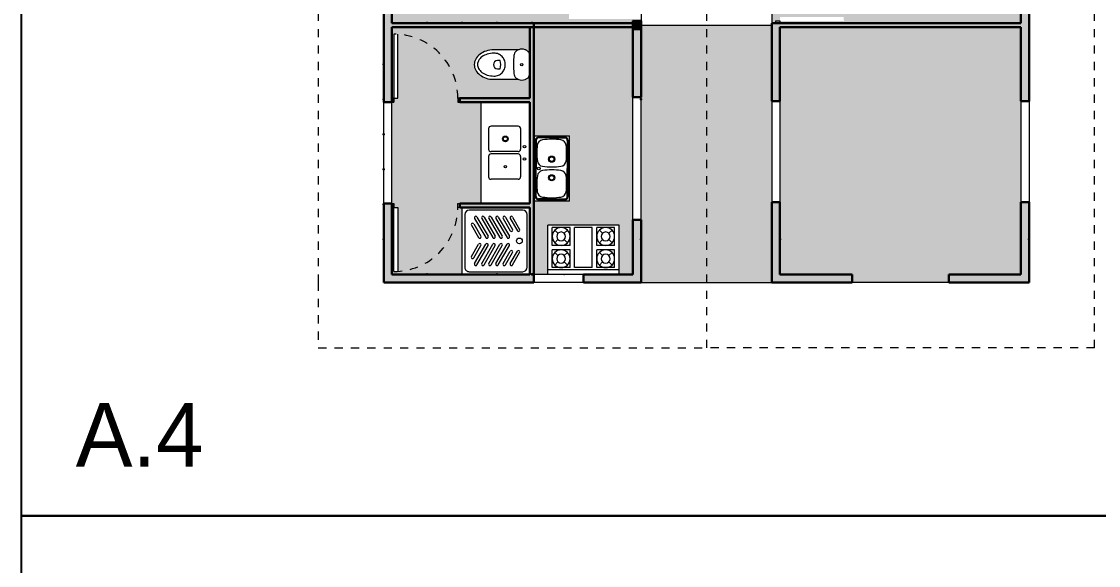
# Model space of a CAD drawing. Header units: millimetres. Extents: x 0 to 77.1, y -22.3 to 58.9.
# Drawn here: x 0.04 to 13.22, y 0.36 to 7.02 of the extents above; entities that cross this region are included whole.
import ezdxf

# ---------------------------------------------------------------- set-up
doc = ezdxf.new("R2010")
doc.units = ezdxf.units.MM
doc.linetypes.add('DASHDOT', pattern=[1, 0.5, -0.25, 0, -0.25])
doc.linetypes.add('HIDDEN4', pattern=[2.34375, 1.5625, -0.78125])
doc.layers.add('0 1 Sombreado', color=7, linetype='Continuous', lineweight=5, true_color=0xd6d6d6)
for name, color, linetype, lineweight in [('0.1normal', 7, 'Continuous', 15), ('01 Moviliario', 251, 'Continuous', 15), ('01gorda', 7, 'Continuous', 30), ('01gris', 252, 'Continuous', 9)]:
    doc.layers.add(name, color=color, linetype=linetype, lineweight=lineweight)

# ---------------------------------------------------------------- blocks, each defined once
blk = doc.blocks.new('SAPLS515')
for p, q in [((-0.6284165664436401, 0.6206212858250666), (-0.411910215497528, 0.4956212858250666)), ((-0.5654742801030395, 0.6296405237115437), (-0.4269102154975286, 0.5496405237115312)), ((-0.5504742801030389, 0.6556212858250774), (-0.411910215497528, 0.5756212858250649)), ((-0.1995257198969611, 0.6556212858250774), (-0.338089784502472, 0.5756212858250649)), ((-0.1215834335563599, 0.6206212858250666), (-0.338089784502472, 0.4956212858250666)), ((-0.1845257198969605, 0.6296405237115437), (-0.3230897845024714, 0.5496405237115312)), ((-0.6434165664436406, 0.5946405237115471), (-0.4269102154975286, 0.4696405237115329)), ((-0.6434165664436406, 0.5146405237115346), (-0.4269102154975286, 0.3896405237115346)), ((-0.6284165664436401, 0.5406212858250683), (-0.411910215497528, 0.4156212858250683)), ((-0.1215834335563599, 0.5406212858250683), (-0.338089784502472, 0.4156212858250683)), ((-0.1065834335563594, 0.5946405237115329), (-0.3230897845024714, 0.4696405237115329)), ((-0.1065834335563594, 0.5146405237115346), (-0.3230897845024714, 0.3896405237115346)), ((-0.6434165664436406, 0.4346405237115363), (-0.4269102154975286, 0.3096405237115363)), ((-0.6284165664436401, 0.46062128582507), (-0.411910215497528, 0.33562128582507)), ((-0.6284165664436401, 0.3806212858250717), (-0.411910215497528, 0.2556212858250717)), ((-0.1215834335563599, 0.46062128582507), (-0.338089784502472, 0.33562128582507)), ((-0.1215834335563599, 0.3806212858250717), (-0.338089784502472, 0.2556212858250717)), ((-0.1065834335563594, 0.4346405237115363), (-0.3230897845024714, 0.3096405237115363)), ((-0.6434165664436406, 0.354640523711538), (-0.4269102154975286, 0.229640523711538)), ((-0.6434165664436406, 0.2746405237115397), (-0.5048525018381298, 0.1946405237115414)), ((-0.6284165664436401, 0.3006212858250734), (-0.4898525018381292, 0.2206212858250751)), ((-0.1065834335563594, 0.354640523711538), (-0.3230897845024714, 0.229640523711538)), ((-0.1215834335563599, 0.3006212858250734), (-0.2601474981618708, 0.2206212858250751)), ((-0.1065834335563594, 0.2746405237115397), (-0.2451474981618702, 0.1946405237115414)), ((-0.6434165664436406, 0.1946405237115414), (-0.5048525018381298, 0.1146405237115289)), ((-0.6284165664436401, 0.2206212858250751), (-0.4898525018381292, 0.1406212858250626)), ((-0.1215834335563599, 0.2206212858250751), (-0.2601474981618708, 0.1406212858250626)), ((-0.1065834335563594, 0.1946405237115414), (-0.2451474981618702, 0.1146405237115289))]:
    blk.add_line(p, q)
blk.add_lwpolyline([(0, 0.759999999999998), (0, 0), (-0.75, 0), (-0.75, 0.759999999999998), (0, 0.759999999999998)], close=True)
blk.add_lwpolyline([(-0.03000000000000114, 0.6799999999999997, 0.414213562373095), (-0.0799999999999983, 0.7299999999999969), (-0.6700000000000017, 0.7299999999999969, 0.4142135623730951), (-0.7199999999999989, 0.6799999999999997), (-0.7199999999999989, 0.0799999999999983, 0.4142135623730951), (-0.6700000000000017, 0.03000000000000824), (-0.0799999999999983, 0.03000000000000114, 0.4142135623730951), (-0.03000000000000114, 0.0799999999999983)], format="xyb", close=True)
blk.add_circle((-0.375, 0.1175892261226608), 0.0325)
for centre, start, end in [((-0.6359165664436404, 0.6076309047682997), 60.00000000000074, 240.0000000000071), ((-0.5579742801030463, 0.6426309047682963), 60.00000000000074, 240.0000000000071), ((-0.1920257198969608, 0.6426309047682963), 299.999999999993, 119.9999999999992), ((-0.1140834335563596, 0.6076309047682855), 299.999999999993, 119.9999999999992), ((-0.6359165664436404, 0.5276309047683014), 60.00000000000074, 240.0000000000071), ((-0.4194102154975283, 0.562630904768298), 239.9999999999964, 60.00000000000272), ((-0.4194102154975283, 0.4826309047683139), 239.9999999999964, 60.00000000000272), ((-0.3305897845024717, 0.562630904768298), 119.9999999999973, 300.0000000000036), ((-0.3305897845024717, 0.4826309047683139), 119.9999999999973, 300.0000000000036), ((-0.1140834335563596, 0.5276309047683014), 299.999999999993, 119.9999999999992), ((-0.6359165664436404, 0.4476309047682889), 60.00000000000074, 240.0000000000071), ((-0.6359165664436404, 0.3676309047683048), 60.00000000000074, 240.0000000000071), ((-0.4194102154975283, 0.4026309047683014), 239.9999999999964, 60.00000000000272), ((-0.3305897845024717, 0.4026309047683014), 119.9999999999973, 300.0000000000036), ((-0.1140834335563596, 0.4476309047682889), 299.999999999993, 119.9999999999992), ((-0.1140834335563596, 0.3676309047683048), 299.999999999993, 119.9999999999992), ((-0.6359165664436404, 0.2876309047682923), 60.00000000000074, 240.0000000000071), ((-0.4194102154975283, 0.3226309047683031), 239.9999999999964, 60.00000000000272), ((-0.4194102154975283, 0.2426309047683048), 239.9999999999964, 60.00000000000272), ((-0.3305897845024717, 0.3226309047683031), 119.9999999999973, 300.0000000000036), ((-0.3305897845024717, 0.2426309047683048), 119.9999999999973, 300.0000000000036), ((-0.1140834335563596, 0.2876309047682923), 299.999999999993, 119.9999999999992), ((-0.6359165664436404, 0.207630904768294), 60.00000000000074, 240.0000000000071), ((-0.4973525018381295, 0.2076309047683083), 239.9999999999964, 60.00000000000272), ((-0.4973525018381295, 0.1276309047682957), 239.9999999999964, 60.00000000000272), ((-0.2526474981618705, 0.2076309047683083), 119.9999999999973, 300.0000000000036), ((-0.2526474981618705, 0.1276309047682957), 119.9999999999973, 300.0000000000036), ((-0.1140834335563596, 0.207630904768294), 299.999999999993, 119.9999999999992)]:
    blk.add_arc(centre, 0.01499999999999978, start, end)
blk = doc.blocks.new('ISS-I-23')
for points in [[(-0.1200903717662811, -0.1950019835801058, 0.03986475928560466), (0.1100002435429701, -0.195807784058168, 0.1196669859614985), (0.139155503037756, -0.1887285642455581, 0.1048893890900563), (0.1655676542406184, -0.1671323979874799, 0.08908116754166824), (0.1823732538903471, -0.136272583969081, 0.08041723508893087), (0.1885844293775421, -0.09790389202934335, 0.08041723508891935), (0.1823732538903471, -0.05953520008959146, 0.08908116754163947), (0.1655676542406184, -0.02867538607120679, 0.1048893890900199), (0.1391555030377702, -0.007079219813128645, 0.119666985962573), (0.1100002435429701, 5.186961971048731e-13), (-0.1100002435429701, -5.186961971048731e-13, 0.119666985962573), (-0.1391555030377702, -0.007079219813128645, 0.1048893890900199), (-0.1655676542406255, -0.02867538607120679, 0.08908116754163949), (-0.1823732538903542, -0.05953520008959146, 0.08041723508891936), (-0.1885844293775492, -0.09790389202934335, 0.08041723508893098), (-0.1823732538903542, -0.136272583969081, 0.08908116754166813), (-0.1655676542406255, -0.1671323979874799, 0.1048893890900562), (-0.1391555030377631, -0.1887285642455581, 0.1196669859614987), (-0.1100002435429701, -0.195807784058168)], [(-0.179999756457029, -0.1426680547172694), (-0.1799997564569011, -0.4365987860975835, 0.004350245730886547), (-0.1800472095995005, -0.442052759001534, 0.07607760955024775), (-0.1657004168144383, -0.5357975313710384, 0.08622036934467828), (-0.127312531509439, -0.6103068666765452, 0.1059393323683864), (-0.06616084894726981, -0.6630760740892825, 0.1258729460676544), (2.435429635738728e-07, -0.6800000000005113, 0.1258729460676478), (0.06616133603320407, -0.6630760740892825, 0.1059393323683717), (0.1273130185953733, -0.6103068666765452, 0.08622036934469744), (0.1657009039003654, -0.5357975313710384, 0.07607760955026639), (0.1800476966854347, -0.442052759001534, 0.004350245730886784), (0.1800002435426649, -0.4365987860975835), (0.1800002435429704, -0.1426680547172694)], [(0.1400062991976014, -0.4372947858992617, 0.1007296692801867), (0.1294028338947157, -0.3851955500185014, 0.09939050987373736), (0.09899947490389849, -0.3407259374681857, 0.0975534775044642), (0.05374135347477704, -0.311172470081452, 0.09629308167083568), (2.435433756886596e-07, -0.3007258107449431, 0.09629308167082595), (-0.05374086638811804, -0.311172470080983, 0.0975534775044477), (-0.09899898781749528, -0.3407259374673473, 0.09939050987376603), (-0.1294023468086891, -0.3851955500173929, 0.1007296692802359), (-0.1400058121120225, -0.437294785898068, 0.1007296692802456)], [(-0.1400058121118164, -0.437294785898068, 0.0043502457308832), (-0.1400472095995013, -0.442052759001534, 0.07607760955024861), (-0.1275312592303663, -0.5238344460949733, 0.08622036934467277), (-0.09541493899627085, -0.5861709268385269, 0.1059393323683895), (-0.0469537273226166, -0.6279892321268719, 0.1258729460676561), (2.435429635738728e-07, -0.6400000000005193, 0.1258729460676561)], [(2.435429635738728e-07, -0.6400000000005193, 0.1258729460676468), (0.04695421440855085, -0.6279892321268719, 0.1059393323683752), (0.0954154260822051, -0.5861709268385269, 0.08622036934469386), (0.1275317463162935, -0.5238344460949733, 0.0760776095502629), (0.1400476966854356, -0.4420527590018892, 0.004350245730889816), (0.1400062991976014, -0.4372947858992617, 0.004350245730889816)]]:
    blk.add_lwpolyline(points, format="xyb")
blk.add_lwpolyline([(0.05000024354300336, -0.3958530692318689), (0.05000024354300336, -0.3628111394145108, 0.1319313234233728), (-0.04999975645699806, -0.3628111394150082), (-0.04999975645699806, -0.3958530692318689, 0.9999999999999999)], format="xyb", close=True)
blk.add_circle((0.0001958287431449435, -0.1001621668343446), 0.01270132219046124)
blk = doc.blocks.new('bacha1')
for p, q in [((712.0488706024885, 1579.851341074137), (712.8488706024884, 1579.851341074137)), ((712.0488706024885, 1579.416341074137), (712.0488706024885, 1579.851341074137)), ((712.1058706024885, 1579.834341074137), (712.4488706024885, 1579.834341074137)), ((712.1058706024885, 1579.824341074137), (712.4488706024885, 1579.824341074137)), ((712.7918706024884, 1579.834341074137), (712.4488706024885, 1579.834341074137)), ((712.7918706024884, 1579.824341074137), (712.4488706024885, 1579.824341074137)), ((712.8488706024884, 1579.851341074137), (712.8488706024884, 1579.416341074137)), ((712.0658706024884, 1579.633841074137), (712.0658706024884, 1579.794341074137)), ((712.0758706024884, 1579.633841074137), (712.0758706024884, 1579.794341074137)), ((712.8218706024885, 1579.633841074137), (712.8218706024885, 1579.794341074137)), ((712.8318706024885, 1579.633841074137), (712.8318706024885, 1579.794341074137)), ((712.0658706024884, 1579.633841074137), (712.0658706024884, 1579.473341074137)), ((712.0758706024884, 1579.633841074137), (712.0758706024884, 1579.473341074137)), ((712.8218706024885, 1579.633841074137), (712.8218706024885, 1579.473341074137)), ((712.8318706024885, 1579.633841074137), (712.8318706024885, 1579.473341074137)), ((712.0488706024885, 1579.416341074137), (712.8488706024884, 1579.416341074137)), ((712.1058706024885, 1579.443341074137), (712.4488706024885, 1579.443341074137)), ((712.1058706024885, 1579.433341074137), (712.4488706024885, 1579.433341074137)), ((712.7918706024884, 1579.443341074137), (712.4488706024885, 1579.443341074137)), ((712.7918706024884, 1579.433341074137), (712.4488706024885, 1579.433341074137))]:
    blk.add_line(p, q)
for centre, radius in [((712.4488706024885, 1579.792118152666), 0.0175), ((712.3348706024884, 1579.633841074137), 0.03800000000000001), ((712.3348706024884, 1579.633841074137), 0.0275), ((712.5628706024885, 1579.633841074137), 0.03800000000000001), ((712.5628706024885, 1579.633841074137), 0.0275)]:
    blk.add_circle(centre, radius)
for centre, radius, start, end in [((712.1058706024885, 1579.794341074137), 0.04000000000000001, 89.99999999999999, 180), ((712.1058706024885, 1579.794341074137), 0.03, 89.99999999999999, 180), ((712.1736366113895, 1579.735938092321), 0.07500000000000001, 97.25425156922412, 171.3003465294463), ((712.2588706024885, 1579.066341074137), 0.75, 90, 97.25425156922417), ((712.2588706024885, 1579.066341074137), 0.75, 82.39639150423456, 90), ((712.3481858038828, 1579.735405940051), 0.07500000000000001, 8.653960021813774, 82.39639150423459), ((712.5495554010942, 1579.735405940051), 0.07500000000000001, 97.6036084957654, 171.3460399781862), ((712.6388706024884, 1579.066341074137), 0.75, 90, 97.60360849576544), ((712.6388706024884, 1579.066341074137), 0.75, 82.74574843077586, 90), ((712.7241045935874, 1579.735938092321), 0.07500000000000001, 8.699653470553704, 82.74574843077588), ((712.7918706024884, 1579.794341074137), 0.04000000000000001, 7.01958357432378e-15, 90.00000000000001), ((712.7918706024884, 1579.794341074137), 0.03, 7.01958357432378e-15, 90.00000000000001), ((712.8408706024885, 1579.633841074137), 0.75, 171.3003465294465, 188.6996534705546), ((711.6808706024884, 1579.633841074137), 0.75, 351.3460399781852, 8.653960021813786), ((713.2168706024885, 1579.633841074137), 0.75, 171.3460399781862, 188.6539600218148), ((712.0568706024884, 1579.633841074137), 0.75, 351.3003465294455, 8.699653470553528), ((712.1058706024885, 1579.473341074137), 0.04000000000000001, 180, 270.0000000000001), ((712.1058706024885, 1579.473341074137), 0.03, 180, 270.0000000000001), ((712.1736366113895, 1579.531744055953), 0.07500000000000001, 188.6996534705548, 262.7457484307764), ((712.2588706024885, 1580.201341074137), 0.75, 262.745748430776, 270.0000000000001), ((712.2588706024885, 1580.201341074137), 0.75, 270, 277.6036084957653), ((712.3481858038828, 1579.532276208223), 0.07500000000000001, 277.6036084957655, 351.3460399781852), ((712.5495554010942, 1579.532276208223), 0.07500000000000001, 188.6539600218148, 262.3963915042346), ((712.6388706024884, 1580.201341074137), 0.75, 262.3963915042347, 270.0000000000001), ((712.6388706024884, 1580.201341074137), 0.75, 270, 277.254251569224), ((712.7241045935874, 1579.531744055953), 0.07500000000000001, 277.2542515692236, 351.3003465294452), ((712.7918706024884, 1579.473341074137), 0.03, 270, 0), ((712.7918706024884, 1579.473341074137), 0.04000000000000001, 270, 0)]:
    blk.add_arc(centre, radius, start, end)
blk = doc.blocks.new('Muko02pl')
at = {"color": 0, "linetype": 'ByBlock'}
for p, q in [((0.4363636363636356, 0), (-0.4363636363636356, 0)), ((-0.4363636363636356, 0), (-0.4363636363636356, -0.6000000000016441)), ((0.4363636363636356, 0), (0.4363636363636374, -0.6000000000016441)), ((0.4363636363636356, -0.05454545454545512), (-0.4363636363636356, -0.05454545454545512)), ((-0.1636363636363631, -0.0818181818181829), (-0.3818181818181805, -0.0818181818181829)), ((-0.3818181818181805, -0.0818181818181829), (-0.3818181818181805, -0.3000000000008218)), ((-0.3498661943116055, -0.113770169324884), (-0.3112967335196277, -0.152339630117007)), ((-0.1955883511432965, -0.1137701693252366), (-0.2341578119354315, -0.1523396301175168)), ((-0.1636363636363649, -0.0818181818181829), (-0.1636363636363631, -0.3000000000008218)), ((0.1090909090909076, -0.0818181818181829), (-0.1090909090909076, -0.0818181818181829)), ((-0.1090909090909076, -0.0818181818181829), (-0.1090909090909093, -0.5727272727289163)), ((0.1090909090909076, -0.0818181818181829), (0.1090909090909111, -0.5727272727289163)), ((0.1636363636363631, -0.0818181818181829), (0.1636363636363631, -0.3000000000008241)), ((0.3818181818181801, -0.0818181818181829), (0.1636363636363631, -0.0818181818181829)), ((0.1955883511429395, -0.113770169324884), (0.2341578119349181, -0.152339630117007)), ((0.3498661943112484, -0.1137701693252366), (0.3112967335191144, -0.1523396301175168)), ((0.3818181818181801, -0.0818181818181829), (0.3818181818181827, -0.3000000000008218)), ((-0.3112967335191161, -0.2294785517014901), (-0.349866194311462, -0.2680480124939817)), ((-0.2341578119349217, -0.2294785517020035), (-0.195588351143372, -0.2680480124936966)), ((0.2341578119354297, -0.2294785517014901), (0.1955883511430834, -0.2680480124939817)), ((0.3112967335196233, -0.2294785517020035), (0.3498661943111729, -0.2680480124936966)), ((-0.1636363636363649, -0.3000000000008218), (-0.3818181818181823, -0.3000000000008218)), ((-0.3818181818181805, -0.3545454545462774), (-0.3818181818181823, -0.5727272727289163)), ((-0.1636363636363649, -0.3545454545462774), (-0.3818181818181823, -0.3545454545462774)), ((-0.3498661943116055, -0.3864974420529763), (-0.3112967335196277, -0.4250669028450997)), ((-0.1955883511432965, -0.3864974420533289), (-0.2341578119354315, -0.4250669028456091)), ((-0.1636363636363631, -0.3545454545462774), (-0.1636363636363631, -0.5727272727289163)), ((0.3818181818181801, -0.3000000000008241), (0.1636363636363631, -0.3000000000008241)), ((0.1636363636363649, -0.3545454545462809), (0.1636363636363649, -0.5727272727289163)), ((0.3818181818181801, -0.3545454545462792), (0.1636363636363631, -0.3545454545462792)), ((0.1955883511429395, -0.3864974420529763), (0.2341578119349181, -0.4250669028450997)), ((0.3498661943112484, -0.3864974420533289), (0.3112967335191144, -0.4250669028456091)), ((0.3818181818181827, -0.3545454545462792), (0.3818181818181827, -0.5727272727289181)), ((-0.3112967335191161, -0.5022058244295824), (-0.349866194311462, -0.540775285222074)), ((-0.2341578119349217, -0.5022058244300962), (-0.195588351143372, -0.5407752852217889)), ((0.2341578119354297, -0.5022058244295824), (0.1955883511430834, -0.540775285222074)), ((0.3112967335196233, -0.5022058244300962), (0.3498661943111729, -0.5407752852217889)), ((0.4363636363636374, -0.6000000000016441), (-0.4363636363636356, -0.6000000000016419)), ((-0.1636363636363631, -0.5727272727289141), (-0.3818181818181805, -0.5727272727289141)), ((0.1090909090909111, -0.5727272727289163), (-0.1090909090909093, -0.5727272727289163)), ((0.3818181818181827, -0.5727272727289163), (0.1636363636363649, -0.5727272727289163))]:
    blk.add_line(p, q, dxfattribs=at)
for centre, radius in [((-0.2727272727272716, -0.1909090909095026), 0.1090909090913195), ((0.2727272727272734, -0.1909090909095026), 0.1090909090913195), ((-0.2727272727272716, -0.1909090909095026), 0.05454545454586497), ((0.2727272727272734, -0.1909090909095026), 0.05454545454586497), ((-0.2727272727272716, -0.4636363636375949), 0.1090909090913195), ((0.2727272727272734, -0.4636363636375949), 0.1090909090913195), ((-0.2727272727272716, -0.4636363636375949), 0.05454545454586497), ((0.2727272727272734, -0.4636363636375949), 0.05454545454586497)]:
    blk.add_circle(centre, radius, dxfattribs=at)

msp = doc.modelspace()

# ---------------------------------------------------------------- hatches: boundary and pattern name
at = {"layer": '0 1 Sombreado', "true_color": 0x939598}
h = msp.add_hatch(color=252, dxfattribs=at)
h.dxf.hatch_style = 1
h.paths.add_polyline_path([(4.475460919197133, 6.950591567887642), (7.52546091919703, 6.950591567883748), (7.52546091919703, 7.000590101754142), (4.575460919197269, 7.000591567883959), (4.575460919197269, 10.02559450014328), (5.443316595924671, 10.02559450014334), (5.443316595924671, 10.1255915678839), (4.475460919197133, 10.12559156788384)])
at = {"layer": '0 1 Sombreado', "true_color": 0xebebeb}
h = msp.add_hatch(color=7, dxfattribs=at)
h.dxf.hatch_style = 1
h.paths.add_polyline_path([(7.52546091919703, 7.832734215579592), (7.525460919197002, 7.857734215579626), (7.52546091919703, 10.02559450014317), (7.000460919197167, 10.02559440567975), (7.000460919197167, 9.949394500140016), (6.924260919197195, 9.949394500144138, -0.4142135623730951), (7.000460919197195, 9.873194500144137), (7.000460919197195, 8.001794500139056, -0.4142135623730906), (6.924260919197195, 7.925594500139056), (5.176660919196934, 7.925594500139056, -0.4142135623724042), (5.100460919197133, 8.001794500139056), (5.100460919197133, 9.873194500144137, -0.4142135623730898), (5.176660919197133, 9.949394500144138), (5.100460919197161, 9.949394500140016), (5.100460919197161, 10.02559450014331), (4.575460919197269, 10.02559450014328), (4.575460919197269, 7.000591567883959), (7.52546091919703, 7.000591567883731), (7.52546091919703, 7.025590101754148), (7.52546091919703, 7.050590101754153), (6.743316805371791, 7.050590101754352, -0.4142135623730965)])
h = msp.add_hatch(color=7, dxfattribs=at)
h.dxf.hatch_style = 1
h.paths.add_polyline_path([(12.27546091920755, 7.907734215578529), (12.2754609192076, 8.15179450014682, -0.4142135623829272), (12.19926091920763, 8.075594500144263), (11.35166091920786, 8.075594500144263, -0.4142135623741853), (11.27546091920755, 8.151794500144263), (11.27546091920755, 9.898594500140717, -0.4142135623730898), (11.35166091920757, 9.974794500140717), (11.2754609192076, 9.974794500143872), (11.2754609192076, 10.02559435441199), (10.32546091920784, 10.02559317974226), (10.32546091920784, 9.974794500143872), (10.24926091920787, 9.974794500140717, -0.4142135623730951), (10.3254609192079, 9.898594500140717), (10.3254609192079, 8.151794500144263, -0.4142135623730907), (10.24926091920787, 8.075594500144263), (9.401660919208098, 8.075594500144263, -0.4142135623741849), (9.325460919207842, 8.151794500144263), (9.325460919207842, 7.832735681708783), (9.325460919207842, 7.807735681708749, -0.4142135623731005), (10.10760503303305, 7.025591567883509), (9.325460919207842, 7.025591567883311), (9.325460919207842, 7.000591567883504), (12.27546091920681, 7.000591567883504)])
at = {"layer": '0 1 Sombreado', "true_color": 0x939598}
h = msp.add_hatch(color=252, dxfattribs=at)
h.dxf.hatch_style = 1
h.paths.add_polyline_path([(12.37546091924921, 6.925593034011428), (12.37546091924918, 7.907734215578529), (12.2754609192076, 7.907734215578529), (12.2754609192076, 7.857734215578546), (12.27546091920681, 7.000591567883504), (11.63260503317122, 7.000582142506289), (9.225460919249201, 7.000591567883504), (9.225460919249201, 6.043448920186904), (9.325460919249338, 6.043448920186904), (9.325460919249338, 6.093448920186887), (9.325460919249338, 6.92559303401228), (9.325460919249338, 6.95059156788119), (12.2754609192483, 6.950593034012485), (12.27546091924904, 6.043448920186052), (12.37546091924921, 6.043448920186052)])
at = {"layer": '0 1 Sombreado', "true_color": 0xebebeb}
h = msp.add_hatch(color=7, dxfattribs=at)
h.dxf.hatch_style = 1
h.paths.add_polyline_path([(9.325460919207842, 7.807735681708749), (9.275460919207774, 7.807735681708749), (9.275460919207774, 7.832735681708783), (9.225460919207706, 7.832735681708783), (9.225460919207677, 7.000591567883504), (9.275460919207774, 7.000591567883504), (9.275460919207774, 7.025591567883509), (9.325460919207842, 7.025591567883509), (9.325460919207842, 7.075591567883521), (10.10600522595246, 7.075591567883521, 0.3955987726773228)])
at = {"layer": '0 1 Sombreado', "true_color": 0x939598}
h = msp.add_hatch(color=252, dxfattribs=at)
h.dxf.hatch_style = 1
edge = h.paths.add_edge_path()
edge.add_line((6.314746779775106, 3.950591567880934), (6.314746214583181, 3.825591567883819))
edge.add_line((6.314746214583181, 3.825591567883833), (4.475460919196422, 3.825591567883833))
edge.add_line((4.475460919196394, 3.825591567883833), (4.475460919196621, 4.793447244611372))
edge.add_line((4.475460919196621, 4.793447244611372), (4.575457986938034, 4.793447244611684))
edge.add_line((4.575457986938034, 4.793447244611684), (4.5736739482291, 3.925588635624536))
edge.add_line((4.5736739482291, 3.925588635624536), (6.262962175879636, 3.925588635624536))
edge.add_line((6.262962175879608, 3.925588635624536), (6.264746214588513, 4.743447244611843))
edge.add_line((6.264746214588513, 4.743447244611843), (5.407602199505504, 4.743447244611787))
edge.add_line((5.407602199505504, 4.743447244611787), (5.407602932571137, 4.793447244614825))
edge.add_line((5.407602932571137, 4.793447244614811), (6.264746947654146, 4.793447244614811))
edge.add_line((6.264746947654146, 4.793447244614811), (6.264764018135082, 6.032734425023634))
edge.add_line((6.264764018135082, 6.032734425023648), (5.407602199505504, 6.032734425023648))
edge.add_line((5.407602199505504, 6.032734425023648), (5.407602100763313, 6.082734425026729))
edge.add_line((5.407602100763341, 6.082734425026729), (6.264746214588627, 6.082734425026658))
edge.add_line((6.264746214588627, 6.082734425026644), (6.264747680718358, 6.950591567887415))
edge.add_line((6.264747680718358, 6.950591567887415), (4.575457986938005, 6.950591567885496))
edge.add_line((4.575457986938034, 6.95059156788551), (4.575457986937977, 6.032734425026788))
edge.add_line((4.575457986937948, 6.032734425026774), (4.475460919196877, 6.032734425026774))
edge.add_line((4.475460919196877, 6.032734425026774), (4.475460919197133, 7.000591567883973))
edge.add_line((4.475460919197133, 7.000591567883987), (6.314764018129665, 7.000591567883973))
edge.add_line((6.314764018129665, 7.000591567883959), (6.314763452937711, 6.900591567882415))
edge.add_line((6.31476345293774, 6.900591567882429), (6.314746214588695, 6.900591567882415))
edge.add_line((6.314746214588695, 6.900591567882401), (6.314746214588467, 3.950591567884132))
at = {"layer": '0 1 Sombreado', "true_color": 0xebebeb}
h = msp.add_hatch(color=7, dxfattribs=at)
h.dxf.hatch_style = 1
edge = h.paths.add_edge_path()
edge.add_line((4.575457986938034, 6.95059156788551), (4.575457986937977, 6.082734425026857))
edge.add_line((4.575457986937948, 6.082734425026842), (4.600457986937784, 6.082734425026828))
edge.add_line((4.600457986937784, 6.082734425026842), (4.600457986937954, 6.864878538852068))
edge.add_arc((4.600457986938011, 6.082734425026842), 0.7821441138252254, 0, 90.00000000000102, ccw=False)
edge.add_line((5.382602100763222, 6.082734425026842), (5.407602100763256, 6.082734425026857))
edge.add_line((5.407602100763256, 6.082734425026842), (6.264746214588627, 6.082734425026644))
edge.add_line((6.264746214588627, 6.082734425026644), (6.264746214589195, 6.381662752912689))
edge.add_arc((6.201169681214679, 6.381662752912717), 0.06357653337451552, 332.70414708944435, 359.9999999999872, ccw=False)
edge.add_arc((6.184609109562501, 6.39020878339312), 0.0822121758485226, 308.7528492896811, 332.70414708942866, ccw=False)
edge.add_arc((6.173851459605231, 6.403611172037955), 0.09939795642405581, 288.3906970246456, 308.7528492897074, ccw=False)
edge.add_arc((6.166842322559319, 6.424692843247783), 0.1216142761716405, 269.9999999999933, 288.39069702462854, ccw=False)
edge.add_arc((6.166842322559319, 6.424692843247669), 0.1216142761715417, 248.3437532549429, 270, ccw=False)
edge.add_line((6.121962139325007, 6.311662752910706), (5.828147428491093, 6.311662752911005))
edge.add_arc((5.822693455584101, 6.625062107866313), 0.3134468080980782, 270.00000000055593, 270.9969965922189, ccw=False)
edge.add_arc((5.822693455587171, 6.625062107865602), 0.3134468080973534, 252.5978180331006, 269.9999999999922, ccw=False)
edge.add_arc((5.80217403291573, 6.559593287790932), 0.2448376752596752, 232.8863132871026, 252.59781803311, ccw=False)
edge.add_arc((5.770743411353124, 6.518055184623222), 0.1927483482666862, 208.6970307715089, 232.88631328709909, ccw=False)
edge.add_arc((5.722530717197486, 6.491662752910685), 0.1377845026093219, 179.9999999999882, 208.6970307714954, ccw=False)
edge.add_arc((5.722530717197458, 6.491662752910713), 0.1377845026092928, 151.3029692285121, 180, ccw=False)
edge.add_arc((5.770743411353124, 6.465270321198261), 0.192748348266658, 127.11368671294491, 151.3029692285154, ccw=False)
edge.add_arc((5.802174032915786, 6.423732218030466), 0.2448376752597237, 107.40218196680291, 127.1136867129346, ccw=False)
edge.add_arc((5.822693455587114, 6.358263397955795), 0.3134468080973798, 89.00300340957409, 107.4021819668107, ccw=False)
edge.add_line((5.8281474284843, 6.671662752910578), (6.121960912625525, 6.671662752910706))
edge.add_arc((6.166842322559319, 6.558633149659698), 0.1216142761715256, 90, 111.65686856933169, ccw=False)
edge.add_arc((6.166842322559262, 6.558633149659585), 0.1216142761716412, 71.60930297524442, 89.99999999997323, ccw=False)
edge.add_arc((6.17385145960526, 6.579714820869384), 0.09939795642403888, 51.24715071030528, 71.60930297525601, ccw=False)
edge.add_arc((6.184609109562473, 6.593117209514219), 0.08221217584853228, 27.295852917131413, 51.24715071031119, ccw=False)
edge.add_arc((6.201169681214196, 6.60166323999681), 0.06357653337394367, -2.5579538487363607e-11, 27.29585291710339, ccw=False)
edge.add_line((6.264746214588143, 6.601663239996782), (6.264746214588769, 6.950591567887415))
edge.add_line((6.264746214588769, 6.950591567887415), (4.575457986938034, 6.950591567885496))
h = msp.add_hatch(color=7, dxfattribs=at)
h.dxf.hatch_style = 1
h.paths.add_polyline_path([(5.66473872957431, 4.793447244614811), (5.407602199506243, 4.793447244614811), (5.382602100763961, 4.793447244611713), (5.382602100763961, 4.743447244611616, -0.3955987726773225), (4.650457986938733, 3.962902937867), (4.650457986938733, 4.743447244611616), (4.60045798693875, 4.743447244611616), (4.60045798693875, 4.793447244611684), (4.575457986938687, 4.793447244611684), (4.575457986939483, 6.032734425026774), (4.600457986938011, 6.032734425026774), (4.600457986938011, 6.082734425026842), (4.650457986937994, 6.082734425026842), (4.650457986937994, 6.863278731771459, -0.3955987726773211), (5.382602100763222, 6.082734425026814), (5.382602100763222, 6.032734425026774), (5.407602100763256, 6.032734425026774), (5.66473872957431, 6.032734425025836)])
h = msp.add_hatch(color=7, dxfattribs=at)
h.dxf.hatch_style = 1
h.paths.add_polyline_path([(7.525460919196291, 4.593446720993626), (7.52546091919703, 3.925591567883998), (7.356476105027014, 3.925591567883998), (7.356476105027014, 4.525591567885641), (6.483748832299739, 4.525591567885641), (6.483748832299739, 3.925591567883998), (6.314764018129722, 3.925591567883998), (6.314764018129722, 4.821158432506905), (6.749764018129383, 4.821158432506905), (6.749764018129383, 5.62115843250686), (6.314764018129722, 5.62115843250686), (6.314764018129722, 6.950591567885283), (7.52546091919703, 6.950591567883748), (7.525460919197002, 6.92559303401336), (7.525460919194558, 6.093448920187967)])
at = {"layer": '0 1 Sombreado', "true_color": 0x939598}
h = msp.add_hatch(color=252, dxfattribs=at)
h.dxf.hatch_style = 1
h.paths.add_polyline_path([(7.625460919196485, 6.093448920188081), (7.525460919196348, 6.093448920188081), (7.525460919196092, 6.925593034013446), (7.6254609191962, 6.925593034013389)])
at = {"layer": '0 1 Sombreado', "true_color": 0x58ba48}
h = msp.add_hatch(color=85, dxfattribs=at)
h.dxf.hatch_style = 1
h.paths.add_polyline_path([(8.425460919210877, 6.975591567885914), (7.62546091919765, 6.975591567883868), (7.62546091919765, 6.093448920188095), (7.62546091919765, 3.925588635624649), (7.62546091919765, 3.825591567883748), (8.42546091922145, 3.825591567883748)])
h = msp.add_hatch(color=85, dxfattribs=at)
h.dxf.hatch_style = 1
h.paths.add_polyline_path([(9.225460919208217, 6.97559156788796), (8.425460919210877, 6.975591567885914), (8.42546091922145, 3.825591567883748), (9.225460919208217, 3.825591567883748)])
at = {"layer": '0 1 Sombreado', "true_color": 0xebebeb}
h = msp.add_hatch(color=7, dxfattribs=at)
h.dxf.hatch_style = 1
h.paths.add_polyline_path([(12.27546091920749, 6.043448920187217), (12.2754609192491, 6.093448920186034), (12.2754609192483, 6.950593034012485), (11.68260576622529, 6.950584341732338), (9.325460919249338, 6.95059156788119), (9.325460919249338, 6.043448920186904), (9.325460919207842, 4.807732749450025), (9.325460919207842, 4.757732749450042), (9.325460919207842, 3.92558863562391), (10.2076035669036, 3.92558863562391), (10.2076035669036, 3.825591567882981), (11.39331827151182, 3.825590101753306), (11.39331827151182, 3.925590101753414), (12.27546091920755, 3.925590101753414), (12.27546091920755, 4.807732749449173)])
at = {"layer": '0 1 Sombreado', "true_color": 0x939598}
h = msp.add_hatch(color=252, dxfattribs=at)
h.dxf.hatch_style = 1
h.paths.add_polyline_path([(10.2076035669036, 3.92558863562391), (9.325460919207842, 3.92558863562391), (9.325460919207842, 4.807732749450025), (9.225460919207762, 4.807732749450025), (9.225460919207762, 4.757732749450042), (9.225460919207706, 3.825591567882981), (10.2076035669036, 3.825591567882981)])
h = msp.add_hatch(color=252, dxfattribs=at)
h.dxf.hatch_style = 1
h.paths.add_polyline_path([(12.37546091920768, 4.807732749449173), (12.27546091920755, 4.807732749449173), (12.27546091920755, 3.925590101753414), (11.39331827151182, 3.925590101753414), (11.39331827151182, 3.825591567882924), (12.37546091920768, 3.825591567882896)])
at = {"layer": '0 1 Sombreado', "true_color": 0xebebeb}
h = msp.add_hatch(color=7, dxfattribs=at)
h.dxf.hatch_style = 1
h.paths.add_polyline_path([(4.600457986938721, 3.961303130786405), (4.600457986938522, 4.743447244611616), (4.575457986938687, 4.743447244611616), (4.575457986938687, 3.925591567883998), (5.435985795504394, 3.925591567883998), (5.435985795504394, 4.743447244611758), (5.40760210076408, 4.743447244611758), (5.382602100763961, 4.743447244611644, -0.4142135623731021)])
at = {"layer": '0 1 Sombreado', "true_color": 0x939598}
h = msp.add_hatch(color=252, dxfattribs=at)
h.dxf.hatch_style = 1
h.paths.add_polyline_path([(7.525460919196831, 4.593446720993796), (7.625460919196911, 4.593446720993796), (7.625460919197167, 3.825591567883748), (6.920112468663376, 3.825594500143154), (6.920112468663376, 3.925591567883913), (7.52546091919703, 3.925588635624536)])

# ---------------------------------------------------------------- linework, layer by layer
msp.add_line((5.443318081191364, 3.925588854111311), (6.082995523859097, 3.925588634411866))
for points in [[(0.04328634754983796, 58.76984288560271), (77.09057262551164, 58.76984288560271), (77.09057262551164, 0.9717526389735838), (0.04328634754983796, 0.9717526389735838)], [(0.04328634754986661, 0.9717526389735553), (17.72938652633404, 0.9717526389735553), (17.72938652633404, -12.29025090916259), (0.04328634754986661, -12.29025090916259)]]:
    msp.add_lwpolyline(points, close=True)
msp.add_lwpolyline([(5.443316595924671, 3.824579660491935), (5.443316595924671, 3.825591567883833), (6.314764018129722, 3.825591567883833)])
at = {"layer": '0.1normal'}
for p, q in [((7.625460919197167, 7.857734215579626), (7.625460919197167, 6.093448920188081)), ((9.225460919207706, 7.832735681708755), (9.225460919207677, 7.000591567883504)), ((7.625460919197167, 6.975591567883868), (9.225460919207734, 6.97559156788796)), ((7.625460919195461, 6.093448920188109), (7.625460919195461, 6.257734948644384)), ((4.600457986938011, 6.082734425026842), (4.600457986938011, 6.032734425026774)), ((7.625460919197167, 6.093448920188081), (7.525460919194586, 6.093448920187967)), ((7.525460919196291, 4.593446720993626), (7.525460919194586, 6.093448920187967)), ((7.625460919198872, 4.59344672099374), (7.625460919197167, 6.093448920188081)), ((4.475460919197275, 4.793447244611372), (4.475460919198071, 6.032734425026774)), ((4.575457986938687, 4.793447244611684), (4.575457986939483, 6.032734425027087)), ((6.264738729574276, 4.805947244734654), (6.264756533120817, 6.020234424903805)), ((9.225460919207706, 6.043448920188098), (9.225460919207762, 4.807732749450054)), ((9.225460919249201, 6.043448920186904), (9.225460919249258, 4.80773274944886)), ((9.32546091916629, 6.043448920189235), (9.325460919166346, 4.807732749451191)), ((9.325460919207785, 6.043448920188069), (9.325460919207842, 4.807732749450025)), ((12.27546091916599, 6.043448920188382), (12.27546091916605, 4.807732749450338)), ((12.27546091920749, 6.043448920187217), (12.27546091920755, 4.807732749449173)), ((12.37546091920771, 6.043448920187245), (12.37546091920771, 4.807732749449173)), ((12.37546091924921, 6.043448920186052), (12.37546091924921, 4.807732749447979)), ((4.60045798693875, 4.743447244611616), (4.60045798693875, 4.793447244611684)), ((7.625460919195461, 4.59344672099374), (7.525460919196291, 4.593446720993626)), ((6.920112468663376, 3.925591567883998), (6.314764018129722, 3.925591567883998)), ((6.920112468663376, 3.825594500143069), (6.314764018129722, 3.825591567883777)), ((7.625460919207683, 3.825591567883748), (9.225460919207706, 3.825591567883748)), ((11.39331827151182, 3.825590101753306), (10.2076035669036, 3.825591567882981))]:
    msp.add_line(p, q, dxfattribs=at)
at = {"layer": '0.1normal', "color": 252, "linetype": 'DASHDOT', "ltscale": 0.25, "true_color": 0x939598}
msp.add_lwpolyline([(16.80763549086572, 0.9717526389735553), (0.04328634754986638, 0.9717526389735553), (0.04328634755034955, 12.97943049679206), (16.8076354908662, 12.97943049679206)], close=True, dxfattribs=at)
at = {"layer": '0.1normal'}
for points in [[(9.325460919207842, 7.025591567883509), (9.325460919207842, 7.000591567883447), (9.275460919207774, 7.000591567883447), (9.275460919207774, 7.025591567883509)], [(4.600457986938011, 6.082734425026842), (4.575457986937948, 6.082734425026842), (4.575457986937948, 6.032734425026774), (4.600457986938011, 6.032734425026774)], [(5.407602100763256, 6.082734425026842), (5.382602100763222, 6.082734425026842), (5.382602100763222, 6.032734425026774), (5.407602100763256, 6.032734425026774)], [(4.60045798693875, 4.743447244611616), (4.575457986938687, 4.743447244611616), (4.575457986938687, 4.793447244611684), (4.60045798693875, 4.793447244611684)], [(5.407602100763995, 4.743447244611616), (5.382602100763961, 4.743447244611644), (5.382602100763961, 4.793447244611713), (5.407602100763995, 4.793447244611684)]]:
    msp.add_lwpolyline(points, close=True, dxfattribs=at)
for points in [[(4.600457986937982, 6.864878538852082), (4.600457986937784, 6.082734425026842)], [(4.600457986938011, 6.082734425026842), (4.650457986937994, 6.082734425026842), (4.650457986937994, 6.863278731771459)], [(4.60045798693875, 4.743447244611616), (4.650457986938733, 4.743447244611616), (4.650457986938733, 3.962902937867)], [(4.600457986938721, 3.961303130786405), (4.600457986938522, 4.743447244611616)]]:
    msp.add_lwpolyline(points, dxfattribs=at)
at = {"layer": '0.1normal', "linetype": 'DASHDOT', "ltscale": 0.009000000000000001}
for centre, start, end in [((4.600457986938011, 6.082734425026842), 359.9999999999984, 90.0000000000016), ((4.60045798693875, 4.743447244611616), 269.9999999999984, 1.628443996909321e-12)]:
    msp.add_arc(centre, 0.7821441138252254, start, end, dxfattribs=at)
at = {"layer": '0.1normal'}
for p in [(4.575457986937948, 6.479162996455329), (4.575460919198008, 4.768447244611366), (4.575462385327654, 4.347017940118008), (4.996889490625819, 3.925588635624536), (5.418318062054368, 3.925588635624536), (5.839746633482889, 3.925588635624536), (6.261175204911439, 3.925588635624536), (6.682603776339988, 3.925588635624536), (7.104032347768509, 3.925588635624536)]:
    msp.add_point(p, dxfattribs=at)
at = {"layer": '01 Moviliario'}
for p, q in [((5.66473872957431, 6.032734425023648), (5.66473872957431, 4.793447244614811)), ((5.759738729574565, 5.708091568000498), (5.759738729574565, 5.458091568000526)), ((6.12207286476837, 5.738091568000499), (5.789738729574566, 5.738091568000499)), ((6.152072864768371, 5.708091568000498), (6.152072864768371, 5.458091568000526)), ((6.12207286476837, 5.428091568000525), (5.789738729574566, 5.428091568000525)), ((5.759738729574565, 5.368091568000523), (5.759738729574565, 5.118091568000523)), ((6.12207286476837, 5.398091568000524), (5.789738729574566, 5.398091568000524)), ((6.152072864768371, 5.368091568000523), (6.152072864768371, 5.118091568000523)), ((6.12207286476837, 5.088091568000522), (5.789738729574566, 5.088091568000522))]:
    msp.add_line(p, q, dxfattribs=at)
for centre, radius in [((5.964738729574321, 5.583091568000498), 0.03500000000000001), ((5.964738729574321, 5.583091568000498), 0.02500000000000001), ((6.198832256136711, 5.488091568000499), 0.01499999999999968), ((6.198832256136711, 5.338091568000522), 0.01499999999999968), ((5.964738729574378, 5.243091568000523), 0.015)]:
    msp.add_circle(centre, radius, dxfattribs=at)
for centre, start, end in [((5.789738729574566, 5.708091568000498), 90, 180), ((6.12207286476837, 5.708091568000498), 0, 90), ((5.789738729574566, 5.458091568000526), 180, 270), ((6.12207286476837, 5.458091568000526), 270, 0), ((5.789738729574566, 5.368091568000523), 90, 180), ((6.12207286476837, 5.368091568000523), 0, 90), ((5.789738729574566, 5.118091568000523), 180, 270), ((6.12207286476837, 5.118091568000523), 270, 0)]:
    msp.add_arc(centre, 0.03000000000000001, start, end, dxfattribs=at)
at = {"layer": '01gorda'}
for p, q in [((4.475460919197133, 10.12559156788384), (4.475460919197133, 6.032734425026774)), ((4.575460919197269, 10.02559450014317), (4.575460919197269, 7.000591567883959)), ((12.27546091920681, 7.000591567883504), (12.27546091920755, 7.907734215578529)), ((12.37546091920768, 6.043448920186052), (12.37546091920768, 7.907734215578529)), ((12.37546091924918, 7.907734215578529), (12.37546091924918, 6.043448920186052)), ((4.475460919196877, 6.032734425026774), (4.475460919197133, 7.000591567883959)), ((6.314764018129665, 7.000591567883987), (4.57545798693792, 7.000591567883987)), ((4.575460919197297, 7.000591567883987), (6.314764018129722, 7.000591567883987)), ((6.314764018129722, 3.825591567883833), (6.314764018129722, 7.000591567883987)), ((6.65760377634021, 7.000590101754142), (7.525460919197286, 7.000590101754142)), ((7.53949203527759, 7.011558985673588), (7.611429803116579, 6.939624150094005)), ((7.539492035277561, 6.93962415009392), (7.611429803116579, 7.011558985673673)), ((9.225460919207706, 6.043448920186904), (9.225460919207706, 7.000591567883504)), ((9.225460919207706, 6.043448920186904), (9.225460919207677, 7.000591567883504)), ((9.225460919249201, 7.000591567883504), (9.225460919249201, 6.043448920186904)), ((9.225460919249201, 7.000591567883504), (9.225460919249201, 6.043448920186904)), ((12.27546091920681, 7.000591567883504), (9.225460919249201, 7.000591567883504)), ((9.325460919207842, 7.000591567882651), (9.968316805382528, 7.00059156788285)), ((11.63260503317122, 7.000582142506289), (12.27546091920755, 7.000591567883504)), ((11.85403161471419, 7.000591567882879), (11.85403308084386, 7.000591567882879)), ((4.475460919197644, 6.925593034013588), (4.475460919197502, 6.032734425026774)), ((4.475460919197559, 6.472020977100897), (4.475460919198156, 6.925593034013559)), ((4.575457986937948, 6.032734425026774), (4.575457986939114, 6.950591567887528)), ((6.264747680718301, 6.366022852432337), (6.26474768071904, 6.950591567885368)), ((7.104031614703672, 6.950591567883748), (7.104033080833347, 6.950591567883748)), ((7.525460919194558, 6.093448920187967), (7.52546091919362, 6.92559303401336)), ((7.625460919193756, 6.925593034013474), (7.625460919194666, 6.093448920188081)), ((9.325460919207842, 6.95059156788119), (12.27546091920783, 6.950593034012485)), ((9.325460919207842, 6.95059156788119), (9.968316805382528, 6.95059156788102)), ((9.325460919249338, 6.950591567881929), (9.325460919249338, 6.043448920186904)), ((9.325460919249338, 6.950591567881929), (9.325460919249338, 6.043448920186904)), ((9.325460919207842, 6.47202097709885), (9.32546091920733, 6.925593034011513)), ((9.325460919249338, 6.92559303401228), (9.325460919249338, 6.043448920186904)), ((11.68260576622529, 6.950584341732338), (11.63260503303303, 6.950591567882782)), ((11.68260576622529, 6.950584341732338), (12.27546091920783, 6.950593034012485)), ((12.2754609192483, 6.950591567881077), (12.27546091924904, 6.043448920186052)), ((12.37546091920771, 6.925593034012394), (12.37546091920771, 6.043448920186052)), ((12.37546091920771, 6.472020977099703), (12.37546091920717, 6.925593034012365)), ((12.37546091924921, 6.925593034011428), (12.37546091924921, 6.043448920186052)), ((5.407602002021065, 6.082734425026729), (5.407602100763256, 6.032734425023648)), ((5.407602002021065, 6.082734425026729), (6.264746115846378, 6.082734425026644)), ((7.625460919197167, 6.093448920188081), (7.525460919194586, 6.093448920187967)), ((9.225460919249258, 6.043448920186904), (9.225460919249258, 6.093448920186887)), ((9.325460919249338, 6.093448920186887), (9.325460919249338, 6.043448920186904)), ((12.2754609192491, 6.043448920186052), (12.2754609192491, 6.093448920186034)), ((12.37546091924921, 6.093448920186034), (12.37546091924921, 6.043448920186052)), ((4.475460919197474, 6.032734425026774), (4.575457986937948, 6.032734425026774)), ((6.264747581976053, 6.032734425023648), (5.407602100763256, 6.032734425023648)), ((6.26474768071904, 4.793447244614811), (6.264747581976053, 6.032734425023648)), ((9.325460919249338, 6.043448920186904), (9.225460919249258, 6.043448920186904)), ((12.37546091924921, 6.043448920186052), (12.2754609192491, 6.043448920186052)), ((4.475460919197133, 3.825591567896595), (4.475460919197275, 4.793447244611372)), ((4.475460919197275, 4.793447244611372), (4.575457986938687, 4.793447244611684)), ((4.575457986938687, 3.925591567883998), (4.575457986938687, 4.793447244611372)), ((6.26474768071904, 4.793447244614811), (5.407602199506243, 4.793447244614811)), ((5.407602199506243, 4.793447244614811), (5.407602199506243, 4.743447244611758)), ((9.225460919207706, 3.825591567882782), (9.225460919207706, 4.807732749450025)), ((9.225460919207706, 3.825591567882014), (9.225460919207706, 4.807732749450025)), ((9.225460919207706, 4.807732749450025), (9.225460919207706, 3.825591567883009)), ((9.225460919207706, 4.807732749450025), (9.225460919207706, 3.825591567883748)), ((9.225460919207762, 4.757732749450042), (9.225460919207762, 4.807732749450025)), ((9.225460919207762, 4.807732749450025), (9.325460919207842, 4.807732749450025)), ((9.325460919207842, 4.807732749450025), (9.325460919207842, 3.92558863562391)), ((9.325460919207842, 4.807732749450025), (9.325460919207842, 3.925588635624649)), ((9.325460919207842, 4.807732749450025), (9.325460919207842, 3.925588635624649)), ((9.325460919207842, 4.807732749450025), (9.325460919207842, 4.757732749450042)), ((12.27546091920755, 4.807732749449173), (12.27546091920755, 3.925590101753414)), ((12.2754609192076, 4.757732749449161), (12.2754609192076, 4.807732749449173)), ((12.2754609192076, 4.807732749449173), (12.37546091920771, 4.807732749449173)), ((12.37546091920768, 3.825591567882896), (12.37546091920768, 4.807732749449173)), ((12.37546091920771, 4.807732749449173), (12.37546091920771, 3.925588635623569)), ((12.37546091920768, 4.807732749449173), (12.37546091920768, 3.825591567882896)), ((12.37546091920771, 4.807732749449173), (12.37546091920771, 3.925588635623797)), ((12.37546091920771, 4.807732749449173), (12.37546091920771, 4.757732749449161)), ((5.40760210076408, 4.743447244611758), (6.264746214589366, 4.743447244611815)), ((7.52546091919703, 3.925588635624536), (7.525460919196263, 4.593446720993626)), ((7.525460919196291, 4.593446720993626), (7.625460919197167, 4.59344672099374)), ((7.625460919197167, 4.59344672099374), (7.625460919197167, 3.825591567883748)), ((7.625460919196371, 4.59344672099374), (7.625460919197167, 3.925588635624649)), ((4.475460919197133, 3.825591567883833), (5.443318062054345, 3.825591567883833)), ((6.314764018129722, 3.825591567883833), (4.4754609191979, 3.825591567883833)), ((4.475460919197133, 3.825591567883833), (6.314764018129722, 3.825591567883777)), ((4.575457986938574, 3.925591567883998), (6.264746214589195, 3.92559156788397)), ((6.264746214589195, 3.925591567883998), (4.575457986937835, 3.925591567883998)), ((4.575457986937835, 3.925591567883998), (6.264746214589195, 3.925591567883998)), ((6.920112468663376, 3.925591567883998), (6.920112468663376, 3.825594500143069)), ((7.52546091919703, 3.925591567883998), (6.920112468663376, 3.925591567883998)), ((6.920112468663376, 3.825594500143069), (7.625460919197167, 3.825591567883748)), ((9.225460919207706, 3.825591567882981), (10.2076035669036, 3.825591567882981)), ((10.2076035669036, 3.92558863562391), (9.325460919207842, 3.92558863562391)), ((10.2076035669036, 3.92558863562391), (10.15760356690359, 3.92558863562391)), ((10.15760356690359, 3.825588635623802), (10.2076035669036, 3.825588635623802)), ((10.2076035669036, 3.825588635623802), (10.2076035669036, 3.92558863562391)), ((11.39331827151182, 3.825590101753306), (11.39331827151182, 3.925590101753414)), ((11.39331827151182, 3.925590101753414), (11.44331827151183, 3.925590101753414)), ((11.39331827151182, 3.925590101753414), (12.27546091920755, 3.925590101753414)), ((11.39331827151182, 3.825591567882924), (12.37546091920768, 3.825591567882896)), ((11.44331827151183, 3.825590101753306), (11.39331827151182, 3.825590101753306))]:
    msp.add_line(p, q, dxfattribs=at)
for points in [[(4.575460919197269, 7.000591567883959), (7.52546091919703, 7.000591567883731), (7.52546091919703, 6.950591567883748), (4.575457986939114, 6.950591567887528)], [(6.264746214588627, 6.082734425026644), (6.264746214588683, 6.900591567880696), (6.264747680718301, 6.900591567880696)], [(6.264746214589195, 3.925591567880815), (6.26474621458928, 4.743447244611815)]]:
    msp.add_lwpolyline(points, dxfattribs=at)
for points in [[(7.625460919197138, 6.925593034013474), (7.525460919197002, 6.92559303401336), (7.52546091919703, 7.025590101754148), (7.625460919197138, 7.025590101754261)], [(7.611429803116579, 6.939624150094005), (7.539492035277561, 6.93962415009392), (7.53949203527759, 7.011558985673588), (7.611429803116579, 7.011558985673673)]]:
    msp.add_lwpolyline(points, close=True, dxfattribs=at)
for p in [(5.004030043850605, 7.000591567883987), (5.43260210076329, 7.000591567883987), (5.861174157675975, 7.000591567883987), (6.289746214588689, 7.000591567883987), (4.475460919197587, 6.497020977100902), (4.475460919197502, 6.068448920188189), (7.625460919197167, 6.068448920188075), (4.475460919197417, 5.639876863275504), (4.47546091919736, 5.211304806362818), (4.475460919197303, 4.782732749450133), (4.475460919197246, 4.354160692537448), (7.625460919197167, 4.354160692537334), (9.325460919207842, 4.354160692537334), (12.37546091920771, 4.354160692536482), (5.00403004385052, 3.925591567883998), (5.432602100763205, 3.925591567883998), (5.86117415767589, 3.925591567883998), (6.289746214588575, 3.925591567883998)]:
    msp.add_point(p, dxfattribs=at)
at = {"layer": '01gris', "linetype": 'HIDDEN4', "ltscale": 0.025}
for p, q in [((8.425460919197121, 10.92559156788386), (8.425460919207808, 3.025591567882771)), ((3.67546091919715, 10.12559156788384), (3.67546091919715, 3.825591567883862)), ((13.17546091920769, 3.025591567882771), (13.17546091920769, 10.12559156788288)), ((3.67546091919715, 3.825591567883862), (3.67546091919715, 3.025591567883851)), ((3.67546091919715, 3.025591567883851), (8.42546091919715, 3.025591567883851)), ((13.17546091920769, 3.025591567882771), (8.425460919207694, 3.025591567882771))]:
    msp.add_line(p, q, dxfattribs=at)

# ---------------------------------------------------------------- block references
at = {"layer": '01 Moviliario'}
for name, p, rotation in [('ISS-I-23', (6.264746214588683, 6.49166299645367), 270), ('bacha1', (1586.166105092267, -707.227712169982), 90.00000000000001)]:
    msp.add_blockref(name, p, dxfattribs=dict(at, rotation=rotation))
at = {"layer": '01 Moviliario', "xscale": 1.090474235637103, "yscale": 1.090474235637103, "zscale": 1.090474235637103, "rotation": 90.00000000000001}
msp.add_blockref('SAPLS515', (6.264746214588598, 4.743447244611815), dxfattribs=at)
at = {"layer": '01 Moviliario', "xscale": -1, "rotation": 180}
msp.add_blockref('Muko02pl', (6.920112468663376, 3.925591567883998), dxfattribs=at)

# ---------------------------------------------------------------- texts
at = {"insert": (0.7072504008210956, 2.35242837915726), "char_height": 0.7777777139733864, "attachment_point": 1}
msp.add_mtext_dynamic_manual_height_columns('A.4', width=14.79162959389558, gutter_width=8.464086632982458, heights=[0], dxfattribs=at)

doc.saveas('drawing.dxf')
